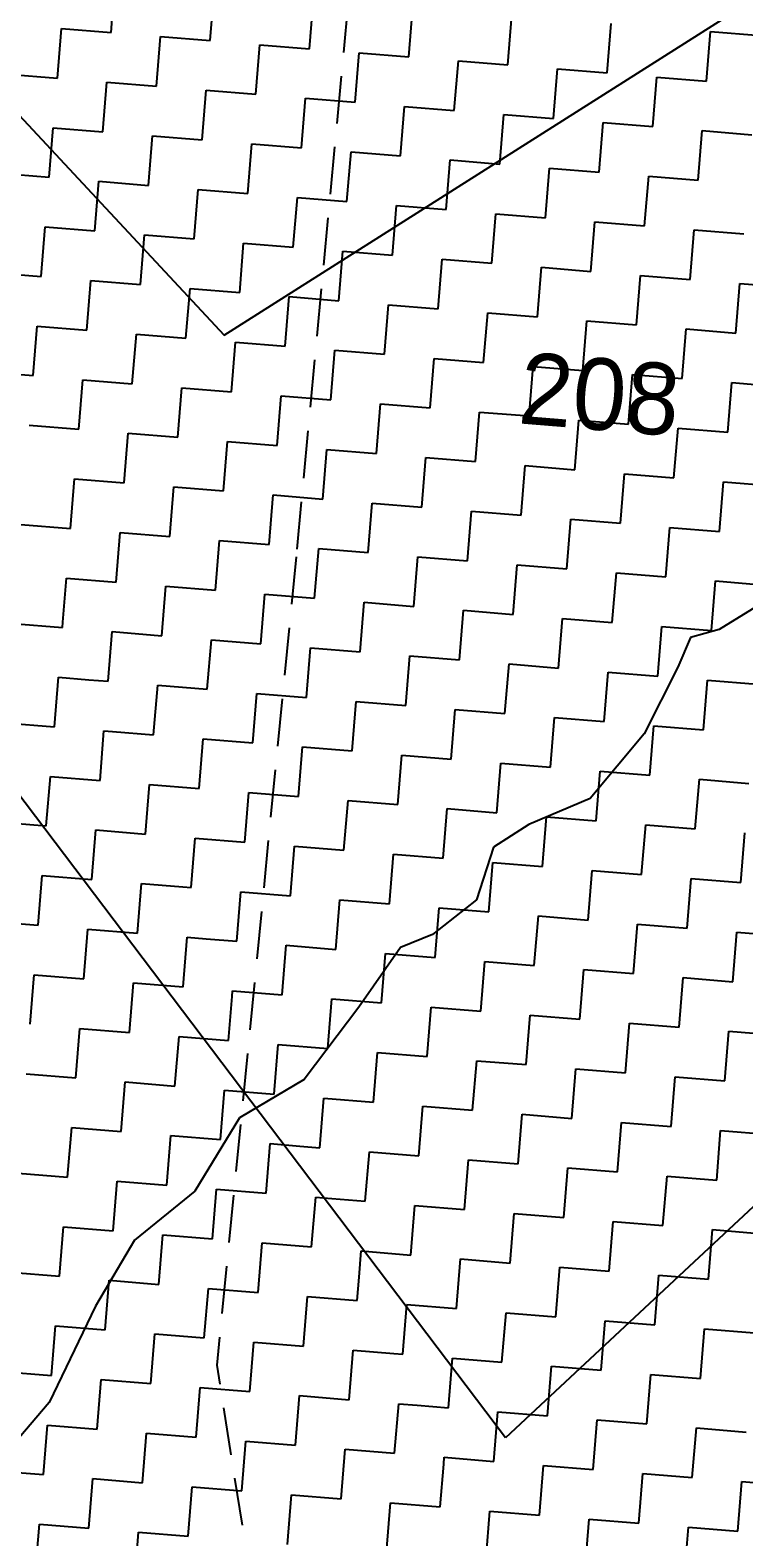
# Model space of a CAD drawing. Header units: metres. Extents: x 286589 to 288713, y 2001360 to 2004418.
# Drawn here: x 287950.8 to 288025.9, y 2002751 to 2002909.5 of the extents above; entities that cross this region are included whole.
import ezdxf
from ezdxf.enums import TextEntityAlignment as Align

# ---------------------------------------------------------------- set-up
doc = ezdxf.new("R2010")
doc.units = ezdxf.units.M
doc.header["$MEASUREMENT"] = 0
doc.linetypes.add('DASHED', pattern=[0.75, 0.5, -0.25])
for name, color, linetype in [('LINE_FOOTPATH', 1, 'DASHED'), ('LINE_WATER', 4, 'Continuous'), ('POLY_HATCH', 12, 'Continuous'), ('POLY_PARCEL', 6, 'Continuous'), ('TEXT_PARCEL', 7, 'Continuous')]:
    doc.layers.add(name, color=color, linetype=linetype)
doc.styles.add('TEXT_MAP', font='')
doc.styles.get('TEXT_MAP').set_extended_font_data('Kruti Dev 050')

msp = doc.modelspace()

# ---------------------------------------------------------------- linework, layer by layer
at = {"layer": 'LINE_FOOTPATH', "ltscale": 10}
msp.add_line((287989.83, 2002971.91), (287978.79, 2002854.1), dxfattribs=at)
at = {"layer": 'LINE_FOOTPATH', "ltscale": 10, "flags": 128}
msp.add_lwpolyline([(287978.79, 2002854.1), (287970.45, 2002769.04), (287980.82, 2002703.12), (287991, 2002651.47), (287978.23, 2002556.48), (287968.54, 2002494.69), (287965, 2002457.01), (287938.85, 2002402.82), (287912.11, 2002351.36), (287903.06, 2002315.76), (287869.98, 2002208.33), (287864.28, 2002098.75), (287848.72, 2002052.82), (287876.29, 2002022.04), (287902.22, 2001993.47), (287936.74, 2001944.37), (287946.76, 2001929.76), (287969.04, 2001878.24), (287987.01, 2001835.3), (288004.09, 2001792.92), (288002.54, 2001724.35)], dxfattribs=at)
at = {"layer": 'LINE_WATER'}
for p, q in [((288029.85, 2002850.51), (288023.3, 2002846.46)), ((288020.26, 2002845.62), (288018.93, 2002842.49)), ((288023.3, 2002846.46), (288020.26, 2002845.62)), ((288018.93, 2002842.49), (288015.38, 2002835.49)), ((288015.38, 2002835.49), (288009.7, 2002828.67)), ((288009.7, 2002828.67), (288003.26, 2002825.95)), ((288003.26, 2002825.95), (287999.55, 2002823.55)), ((287999.55, 2002823.55), (287997.75, 2002818.03)), ((287997.75, 2002818.03), (287993.13, 2002814.36)), ((287993.13, 2002814.36), (287989.78, 2002813.01)), ((287989.78, 2002813.01), (287985.39, 2002806.73)), ((287985.39, 2002806.73), (287979.64, 2002799.1)), ((287979.64, 2002799.1), (287972.82, 2002795.07)), ((287972.82, 2002795.07), (287968.14, 2002787.35)), ((287968.14, 2002787.35), (287961.78, 2002782.2)), ((287961.78, 2002782.2), (287957.7, 2002775.24)), ((287957.7, 2002775.24), (287952.82, 2002765.11)), ((287952.82, 2002765.11), (287946.55, 2002757.79))]:
    msp.add_line(p, q, dxfattribs=at)
at = {"layer": 'POLY_HATCH', "linetype": 'Continuous'}
for p, q in [((287959.32, 2002909.28), (287959.74, 2002914.5)), ((287969.76, 2002908.43), (287970.18, 2002913.65)), ((287980.19, 2002907.58), (287980.62, 2002912.8)), ((287990.63, 2002906.73), (287991.05, 2002911.95)), ((288001.06, 2002905.88), (288001.49, 2002911.1)), ((288011.5, 2002905.03), (288011.93, 2002910.25)), ((287953.68, 2002904.49), (287954.1, 2002909.71)), ((287954.1, 2002909.71), (287959.32, 2002909.28)), ((287964.11, 2002903.64), (287964.54, 2002908.86)), ((287964.54, 2002908.86), (287969.76, 2002908.43)), ((288021.94, 2002904.18), (288022.36, 2002909.39)), ((288022.36, 2002909.39), (288027.58, 2002908.97)), ((287974.55, 2002902.79), (287974.97, 2002908)), ((287974.97, 2002908), (287980.19, 2002907.58)), ((287984.98, 2002901.94), (287985.41, 2002907.15)), ((287985.41, 2002907.15), (287990.63, 2002906.73)), ((287995.42, 2002901.09), (287995.85, 2002906.3)), ((287995.85, 2002906.3), (288001.06, 2002905.88)), ((288005.86, 2002900.23), (288006.28, 2002905.45)), ((288006.28, 2002905.45), (288011.5, 2002905.03)), ((287948.46, 2002904.91), (287953.68, 2002904.49)), ((287958.47, 2002898.84), (287958.89, 2002904.06)), ((287958.89, 2002904.06), (287964.11, 2002903.64)), ((288016.29, 2002899.38), (288016.72, 2002904.6)), ((288016.72, 2002904.6), (288021.94, 2002904.18)), ((287968.9, 2002897.99), (287969.33, 2002903.21)), ((287969.33, 2002903.21), (287974.55, 2002902.79)), ((287979.34, 2002897.14), (287979.77, 2002902.36)), ((287979.77, 2002902.36), (287984.98, 2002901.94)), ((287989.78, 2002896.29), (287990.2, 2002901.51)), ((287990.2, 2002901.51), (287995.42, 2002901.09)), ((288000.21, 2002895.44), (288000.64, 2002900.66)), ((288000.64, 2002900.66), (288005.86, 2002900.23)), ((287952.83, 2002894.05), (287953.25, 2002899.27)), ((287953.25, 2002899.27), (287958.47, 2002898.84)), ((288010.65, 2002894.59), (288011.08, 2002899.81)), ((288011.08, 2002899.81), (288016.29, 2002899.38)), ((288021.09, 2002893.74), (288021.51, 2002898.96)), ((288021.51, 2002898.96), (288026.73, 2002898.53)), ((287963.26, 2002893.2), (287963.69, 2002898.42)), ((287963.69, 2002898.42), (287968.9, 2002897.99)), ((287973.7, 2002892.35), (287974.12, 2002897.57)), ((287974.12, 2002897.57), (287979.34, 2002897.14)), ((287984.13, 2002891.5), (287984.56, 2002896.72)), ((287984.56, 2002896.72), (287989.78, 2002896.29)), ((287994.57, 2002890.65), (287995, 2002895.87)), ((287995, 2002895.87), (288000.21, 2002895.44)), ((287947.61, 2002894.48), (287952.83, 2002894.05)), ((288005.01, 2002889.8), (288005.43, 2002895.02)), ((288005.43, 2002895.02), (288010.65, 2002894.59)), ((288015.44, 2002888.95), (288015.87, 2002894.17)), ((288015.87, 2002894.17), (288021.09, 2002893.74)), ((287957.62, 2002888.41), (287958.04, 2002893.63)), ((287958.04, 2002893.63), (287963.26, 2002893.2)), ((287968.05, 2002887.56), (287968.48, 2002892.78)), ((287968.48, 2002892.78), (287973.7, 2002892.35)), ((287978.49, 2002886.71), (287978.92, 2002891.92)), ((287978.92, 2002891.92), (287984.13, 2002891.5)), ((287988.93, 2002885.86), (287989.35, 2002891.07)), ((287989.35, 2002891.07), (287994.57, 2002890.65)), ((287999.36, 2002885.01), (287999.79, 2002890.22)), ((287999.79, 2002890.22), (288005.01, 2002889.8)), ((288009.8, 2002884.15), (288010.22, 2002889.37)), ((288010.22, 2002889.37), (288015.44, 2002888.95)), ((287951.97, 2002883.62), (287952.4, 2002888.83)), ((287952.4, 2002888.83), (287957.62, 2002888.41)), ((287962.41, 2002882.76), (287962.84, 2002887.98)), ((287962.84, 2002887.98), (287968.05, 2002887.56)), ((288020.24, 2002883.3), (288020.66, 2002888.52)), ((288020.66, 2002888.52), (288025.88, 2002888.1)), ((287972.85, 2002881.91), (287973.27, 2002887.13)), ((287973.27, 2002887.13), (287978.49, 2002886.71)), ((287983.28, 2002881.06), (287983.71, 2002886.28)), ((287983.71, 2002886.28), (287988.93, 2002885.86)), ((287993.72, 2002880.21), (287994.14, 2002885.43)), ((287994.14, 2002885.43), (287999.36, 2002885.01)), ((287946.76, 2002884.04), (287951.97, 2002883.62)), ((287956.77, 2002877.97), (287957.19, 2002883.19)), ((287957.19, 2002883.19), (287962.41, 2002882.76)), ((288004.16, 2002879.36), (288004.58, 2002884.58)), ((288004.58, 2002884.58), (288009.8, 2002884.15)), ((288014.59, 2002878.51), (288015.02, 2002883.73)), ((288015.02, 2002883.73), (288020.24, 2002883.3)), ((287967.2, 2002877.12), (287967.63, 2002882.34)), ((287967.63, 2002882.34), (287972.85, 2002881.91)), ((287977.64, 2002876.27), (287978.07, 2002881.49)), ((287978.07, 2002881.49), (287983.28, 2002881.06)), ((288025.03, 2002877.66), (288025.45, 2002882.88)), ((288025.45, 2002882.88), (288030.67, 2002882.45)), ((287988.08, 2002875.42), (287988.5, 2002880.64)), ((287988.5, 2002880.64), (287993.72, 2002880.21)), ((287951.12, 2002873.18), (287951.55, 2002878.4)), ((287951.55, 2002878.4), (287956.77, 2002877.97)), ((287998.51, 2002874.57), (287998.94, 2002879.79)), ((287998.94, 2002879.79), (288004.16, 2002879.36)), ((288008.95, 2002873.72), (288009.37, 2002878.94)), ((288009.37, 2002878.94), (288014.59, 2002878.51)), ((287961.56, 2002872.33), (287961.99, 2002877.55)), ((287961.99, 2002877.55), (287967.2, 2002877.12)), ((287972, 2002871.48), (287972.42, 2002876.7)), ((287972.42, 2002876.7), (287977.64, 2002876.27)), ((288019.38, 2002872.87), (288019.81, 2002878.09)), ((288019.81, 2002878.09), (288025.03, 2002877.66)), ((287982.43, 2002870.63), (287982.86, 2002875.85)), ((287982.86, 2002875.85), (287988.08, 2002875.42)), ((287945.91, 2002873.6), (287951.12, 2002873.18)), ((287992.87, 2002869.78), (287993.29, 2002874.99)), ((287993.29, 2002874.99), (287998.51, 2002874.57)), ((288003.3, 2002868.93), (288003.73, 2002874.14)), ((288003.73, 2002874.14), (288008.95, 2002873.72)), ((287955.92, 2002867.54), (287956.34, 2002872.75)), ((287956.34, 2002872.75), (287961.56, 2002872.33)), ((288013.74, 2002868.08), (288014.17, 2002873.29)), ((288014.17, 2002873.29), (288019.38, 2002872.87)), ((288024.18, 2002867.22), (288024.6, 2002872.44)), ((288024.6, 2002872.44), (288029.82, 2002872.02)), ((287966.35, 2002866.69), (287966.78, 2002871.9)), ((287966.78, 2002871.9), (287972, 2002871.48)), ((287976.79, 2002865.83), (287977.21, 2002871.05)), ((287977.21, 2002871.05), (287982.43, 2002870.63)), ((287987.23, 2002864.98), (287987.65, 2002870.2)), ((287987.65, 2002870.2), (287992.87, 2002869.78)), ((287997.66, 2002864.13), (287998.09, 2002869.35)), ((287998.09, 2002869.35), (288003.3, 2002868.93)), ((287950.7, 2002867.96), (287955.92, 2002867.54)), ((288008.1, 2002863.28), (288008.52, 2002868.5)), ((288008.52, 2002868.5), (288013.74, 2002868.08)), ((288018.53, 2002862.43), (288018.96, 2002867.65)), ((288018.96, 2002867.65), (288024.18, 2002867.22)), ((287960.71, 2002861.89), (287961.13, 2002867.11)), ((287961.13, 2002867.11), (287966.35, 2002866.69)), ((287971.15, 2002861.04), (287971.57, 2002866.26)), ((287971.57, 2002866.26), (287976.79, 2002865.83)), ((287981.58, 2002860.19), (287982.01, 2002865.41)), ((287982.01, 2002865.41), (287987.23, 2002864.98)), ((287992.02, 2002859.34), (287992.44, 2002864.56)), ((287992.44, 2002864.56), (287997.66, 2002864.13)), ((288002.45, 2002858.49), (288002.88, 2002863.71)), ((288002.88, 2002863.71), (288008.1, 2002863.28)), ((288012.89, 2002857.64), (288013.32, 2002862.86)), ((288013.32, 2002862.86), (288018.53, 2002862.43)), ((287955.07, 2002857.1), (287955.49, 2002862.32)), ((287955.49, 2002862.32), (287960.71, 2002861.89)), ((287965.5, 2002856.25), (287965.93, 2002861.47)), ((287965.93, 2002861.47), (287971.15, 2002861.04)), ((288023.33, 2002856.79), (288023.75, 2002862.01)), ((288023.75, 2002862.01), (288028.97, 2002861.58)), ((287975.94, 2002855.4), (287976.36, 2002860.62)), ((287976.36, 2002860.62), (287981.58, 2002860.19)), ((287986.37, 2002854.55), (287986.8, 2002859.77)), ((287986.8, 2002859.77), (287992.02, 2002859.34)), ((287996.81, 2002853.7), (287997.24, 2002858.92)), ((287997.24, 2002858.92), (288002.45, 2002858.49)), ((288007.25, 2002852.85), (288007.67, 2002858.06)), ((288007.67, 2002858.06), (288012.89, 2002857.64)), ((287949.85, 2002857.52), (287955.07, 2002857.1)), ((287959.86, 2002851.46), (287960.28, 2002856.67)), ((287960.28, 2002856.67), (287965.5, 2002856.25)), ((288017.68, 2002852), (288018.11, 2002857.21)), ((288018.11, 2002857.21), (288023.33, 2002856.79)), ((287970.3, 2002850.61), (287970.72, 2002855.82)), ((287970.72, 2002855.82), (287975.94, 2002855.4)), ((287980.73, 2002849.75), (287981.16, 2002854.97)), ((287981.16, 2002854.97), (287986.37, 2002854.55)), ((287991.17, 2002848.9), (287991.59, 2002854.12)), ((287991.59, 2002854.12), (287996.81, 2002853.7)), ((288001.6, 2002848.05), (288002.03, 2002853.27)), ((288002.03, 2002853.27), (288007.25, 2002852.85)), ((287954.26, 2002847.25), (287954.64, 2002851.88)), ((287954.64, 2002851.88), (287959.86, 2002851.46)), ((288012.04, 2002847.2), (288012.47, 2002852.42)), ((288012.47, 2002852.42), (288017.68, 2002852)), ((288022.48, 2002846.35), (288022.9, 2002851.57)), ((288022.9, 2002851.57), (288028.12, 2002851.14)), ((287964.65, 2002845.81), (287965.08, 2002851.03)), ((287965.08, 2002851.03), (287970.3, 2002850.61)), ((287975.09, 2002844.96), (287975.51, 2002850.18)), ((287975.51, 2002850.18), (287980.73, 2002849.75)), ((287985.52, 2002844.11), (287985.95, 2002849.33)), ((287985.95, 2002849.33), (287991.17, 2002848.9)), ((287995.96, 2002843.26), (287996.39, 2002848.48)), ((287996.39, 2002848.48), (288001.6, 2002848.05)), ((287949, 2002847.09), (287954.22, 2002846.66)), ((287954.22, 2002846.66), (287954.26, 2002847.25)), ((288006.4, 2002842.41), (288006.82, 2002847.63)), ((288006.82, 2002847.63), (288012.04, 2002847.2)), ((288016.83, 2002841.56), (288017.26, 2002846.78)), ((288017.26, 2002846.78), (288022.48, 2002846.35)), ((287959.01, 2002841.02), (287959.43, 2002846.24)), ((287959.43, 2002846.24), (287964.65, 2002845.81)), ((287969.44, 2002840.17), (287969.87, 2002845.39)), ((287969.87, 2002845.39), (287975.09, 2002844.96)), ((287979.88, 2002839.32), (287980.31, 2002844.54)), ((287980.31, 2002844.54), (287985.52, 2002844.11)), ((287990.32, 2002838.47), (287990.74, 2002843.69)), ((287990.74, 2002843.69), (287995.96, 2002843.26)), ((288000.75, 2002837.62), (288001.18, 2002842.84)), ((288001.18, 2002842.84), (288006.4, 2002842.41)), ((288011.19, 2002836.77), (288011.61, 2002841.98)), ((288011.61, 2002841.98), (288016.83, 2002841.56)), ((287953.36, 2002836.23), (287953.79, 2002841.45)), ((287953.79, 2002841.45), (287957, 2002841.18)), ((287957, 2002841.18), (287959.01, 2002841.02)), ((287963.8, 2002835.38), (287964.23, 2002840.59)), ((287964.23, 2002840.59), (287969.44, 2002840.17)), ((288021.63, 2002835.92), (288022.05, 2002841.13)), ((288022.05, 2002841.13), (288027.27, 2002840.71)), ((287974.24, 2002834.53), (287974.66, 2002839.74)), ((287974.66, 2002839.74), (287979.88, 2002839.32)), ((287984.67, 2002833.68), (287985.1, 2002838.89)), ((287985.1, 2002838.89), (287990.32, 2002838.47)), ((287995.11, 2002832.82), (287995.53, 2002838.04)), ((287995.53, 2002838.04), (288000.75, 2002837.62)), ((288005.55, 2002831.97), (288005.97, 2002837.19)), ((288005.97, 2002837.19), (288011.19, 2002836.77)), ((287948.15, 2002836.65), (287953.36, 2002836.23)), ((287958.16, 2002830.58), (287958.58, 2002835.8)), ((287958.58, 2002835.8), (287959.47, 2002835.73)), ((287959.47, 2002835.73), (287963.8, 2002835.38)), ((288015.98, 2002831.12), (288016.41, 2002836.34)), ((288016.41, 2002836.34), (288021.63, 2002835.92)), ((287968.59, 2002829.73), (287969.02, 2002834.95)), ((287969.02, 2002834.95), (287974.24, 2002834.53)), ((287979.03, 2002828.88), (287979.46, 2002834.1)), ((287979.46, 2002834.1), (287984.67, 2002833.68)), ((287989.47, 2002828.03), (287989.89, 2002833.25)), ((287989.89, 2002833.25), (287995.11, 2002832.82)), ((287999.9, 2002827.18), (288000.33, 2002832.4)), ((288000.33, 2002832.4), (288005.55, 2002831.97)), ((287952.51, 2002825.79), (287952.94, 2002831.01)), ((287952.94, 2002831.01), (287958.16, 2002830.58)), ((288010.34, 2002826.33), (288010.76, 2002831.55)), ((288010.76, 2002831.55), (288015.98, 2002831.12)), ((288020.77, 2002825.48), (288021.2, 2002830.7)), ((288021.2, 2002830.7), (288026.42, 2002830.27)), ((287963.16, 2002827.55), (287963.38, 2002830.16)), ((287963.38, 2002830.16), (287968.59, 2002829.73)), ((287973.39, 2002824.09), (287973.81, 2002829.31)), ((287973.81, 2002829.31), (287979.03, 2002828.88)), ((287962.95, 2002824.94), (287963.16, 2002827.55)), ((287983.82, 2002823.24), (287984.25, 2002828.46)), ((287984.25, 2002828.46), (287989.47, 2002828.03)), ((287994.26, 2002822.39), (287994.68, 2002827.61)), ((287994.68, 2002827.61), (287999.9, 2002827.18)), ((287947.3, 2002826.22), (287952.51, 2002825.79)), ((288004.7, 2002821.54), (288005.12, 2002826.76)), ((288005.12, 2002826.76), (288010.34, 2002826.33)), ((287957.31, 2002820.15), (287957.73, 2002825.37)), ((287957.73, 2002825.37), (287962.95, 2002824.94)), ((287967.74, 2002819.3), (287968.17, 2002824.52)), ((287968.17, 2002824.52), (287973.39, 2002824.09)), ((288015.13, 2002820.69), (288015.56, 2002825.91)), ((288015.56, 2002825.91), (288020.77, 2002825.48)), ((288025.57, 2002819.84), (288025.99, 2002825.05)), ((287978.18, 2002818.45), (287978.6, 2002823.66)), ((287978.6, 2002823.66), (287983.82, 2002823.24)), ((287988.62, 2002817.6), (287989.04, 2002822.81)), ((287989.04, 2002822.81), (287994.26, 2002822.39)), ((287999.05, 2002816.74), (287999.48, 2002821.96)), ((287999.48, 2002821.96), (288004.7, 2002821.54)), ((287951.66, 2002815.35), (287952.09, 2002820.57)), ((287952.09, 2002820.57), (287957.31, 2002820.15)), ((287962.1, 2002814.5), (287962.52, 2002819.72)), ((287962.52, 2002819.72), (287966.86, 2002819.37)), ((288009.49, 2002815.89), (288009.91, 2002821.11)), ((288009.91, 2002821.11), (288015.13, 2002820.69)), ((288019.92, 2002815.04), (288020.35, 2002820.26)), ((288020.35, 2002820.26), (288025.57, 2002819.84)), ((287966.86, 2002819.37), (287967.74, 2002819.3)), ((287972.54, 2002813.65), (287972.96, 2002818.87)), ((287972.96, 2002818.87), (287978.18, 2002818.45)), ((287982.97, 2002812.8), (287983.4, 2002818.02)), ((287983.4, 2002818.02), (287988.62, 2002817.6)), ((287993.41, 2002811.95), (287993.83, 2002817.17)), ((287993.83, 2002817.17), (287999.05, 2002816.74)), ((287946.45, 2002815.78), (287951.66, 2002815.35)), ((287956.46, 2002809.71), (287956.88, 2002814.93)), ((287956.88, 2002814.93), (287962.1, 2002814.5)), ((288003.84, 2002811.1), (288004.27, 2002816.32)), ((288004.27, 2002816.32), (288009.49, 2002815.89)), ((288014.28, 2002810.25), (288014.71, 2002815.47)), ((288014.71, 2002815.47), (288019.92, 2002815.04)), ((287966.89, 2002808.86), (287967.32, 2002814.08)), ((287967.32, 2002814.08), (287969.33, 2002813.92)), ((287969.33, 2002813.92), (287972.54, 2002813.65)), ((288024.72, 2002809.4), (288025.14, 2002814.62)), ((288025.14, 2002814.62), (288030.36, 2002814.19)), ((287977.33, 2002808.01), (287977.75, 2002813.23)), ((287977.75, 2002813.23), (287982.97, 2002812.8)), ((287987.76, 2002807.16), (287988.19, 2002812.38)), ((287988.19, 2002812.38), (287993.41, 2002811.95)), ((287950.81, 2002804.92), (287951.24, 2002810.14)), ((287951.24, 2002810.14), (287956.46, 2002809.71)), ((287998.2, 2002806.31), (287998.63, 2002811.53)), ((287998.63, 2002811.53), (288003.84, 2002811.1)), ((288008.64, 2002805.46), (288009.06, 2002810.68)), ((288009.06, 2002810.68), (288014.28, 2002810.25)), ((287961.25, 2002804.07), (287961.67, 2002809.29)), ((287961.67, 2002809.29), (287966.89, 2002808.86)), ((288019.07, 2002804.61), (288019.5, 2002809.83)), ((288019.5, 2002809.83), (288024.72, 2002809.4)), ((287971.69, 2002803.22), (287972.06, 2002807.86)), ((287972.06, 2002807.86), (287972.11, 2002808.44)), ((287972.11, 2002808.44), (287977.33, 2002808.01)), ((287982.12, 2002802.37), (287982.55, 2002807.58)), ((287982.55, 2002807.58), (287987.76, 2002807.16)), ((287992.56, 2002801.52), (287992.98, 2002806.73)), ((287992.98, 2002806.73), (287998.2, 2002806.31)), ((288002.99, 2002800.67), (288003.42, 2002805.88)), ((288003.42, 2002805.88), (288008.64, 2002805.46)), ((287955.61, 2002799.28), (287956.03, 2002804.49)), ((287956.03, 2002804.49), (287961.25, 2002804.07)), ((288013.43, 2002799.81), (288013.86, 2002805.03)), ((288013.86, 2002805.03), (288019.07, 2002804.61)), ((288023.87, 2002798.96), (288024.29, 2002804.18)), ((288024.29, 2002804.18), (288029.51, 2002803.76)), ((287966.04, 2002798.42), (287966.47, 2002803.64)), ((287966.47, 2002803.64), (287971.69, 2002803.22)), ((287976.51, 2002798.01), (287976.9, 2002802.79)), ((287976.9, 2002802.79), (287982.12, 2002802.37)), ((287986.91, 2002796.72), (287987.34, 2002801.94)), ((287987.34, 2002801.94), (287992.56, 2002801.52)), ((287997.35, 2002795.87), (287997.78, 2002801.09)), ((287997.78, 2002801.09), (288002.99, 2002800.67)), ((287950.39, 2002799.7), (287955.61, 2002799.28)), ((288007.79, 2002795.02), (288008.21, 2002800.24)), ((288008.21, 2002800.24), (288013.43, 2002799.81)), ((288018.22, 2002794.17), (288018.65, 2002799.39)), ((288018.65, 2002799.39), (288023.87, 2002798.96)), ((287960.4, 2002793.63), (287960.82, 2002798.85)), ((287960.82, 2002798.85), (287966.04, 2002798.42)), ((287970.83, 2002792.78), (287971.26, 2002798)), ((287971.26, 2002798), (287976.48, 2002797.57)), ((287976.48, 2002797.57), (287976.51, 2002798.01)), ((287981.27, 2002791.93), (287981.7, 2002797.15)), ((287981.7, 2002797.15), (287986.91, 2002796.72)), ((287991.71, 2002791.08), (287992.13, 2002796.3)), ((287992.13, 2002796.3), (287997.35, 2002795.87)), ((288002.14, 2002790.23), (288002.57, 2002795.45)), ((288002.57, 2002795.45), (288007.79, 2002795.02)), ((288012.58, 2002789.38), (288013, 2002794.6)), ((288013, 2002794.6), (288018.22, 2002794.17)), ((287954.75, 2002788.84), (287955.18, 2002794.06)), ((287955.18, 2002794.06), (287960.4, 2002793.63)), ((287965.19, 2002787.99), (287965.62, 2002793.21)), ((287965.62, 2002793.21), (287970.83, 2002792.78)), ((288023.02, 2002788.53), (288023.44, 2002793.75)), ((288023.44, 2002793.75), (288028.66, 2002793.32)), ((287975.63, 2002787.14), (287976.05, 2002792.36)), ((287976.05, 2002792.36), (287979.19, 2002792.1)), ((287979.19, 2002792.1), (287981.27, 2002791.93)), ((287986.06, 2002786.29), (287986.49, 2002791.51)), ((287986.49, 2002791.51), (287991.71, 2002791.08)), ((287996.5, 2002785.44), (287996.92, 2002790.65)), ((287996.92, 2002790.65), (288002.14, 2002790.23)), ((288006.94, 2002784.59), (288007.36, 2002789.8)), ((288007.36, 2002789.8), (288012.58, 2002789.38)), ((287949.54, 2002789.26), (287954.75, 2002788.84)), ((287959.55, 2002783.2), (287959.97, 2002788.41)), ((287959.97, 2002788.41), (287965.19, 2002787.99)), ((288017.37, 2002783.74), (288017.8, 2002788.95)), ((288017.8, 2002788.95), (288023.02, 2002788.53)), ((287969.98, 2002782.34), (287970.41, 2002787.56)), ((287970.41, 2002787.56), (287975.63, 2002787.14)), ((287980.42, 2002781.49), (287980.85, 2002786.71)), ((287980.85, 2002786.71), (287981.65, 2002786.65)), ((287981.65, 2002786.65), (287986.06, 2002786.29)), ((287990.86, 2002780.64), (287991.28, 2002785.86)), ((287991.28, 2002785.86), (287996.5, 2002785.44)), ((288001.29, 2002779.79), (288001.72, 2002785.01)), ((288001.72, 2002785.01), (288006.94, 2002784.59)), ((287953.9, 2002778.4), (287954.33, 2002783.62)), ((287954.33, 2002783.62), (287959.55, 2002783.2)), ((288011.73, 2002778.94), (288012.15, 2002784.16)), ((288012.15, 2002784.16), (288017.37, 2002783.74)), ((288022.16, 2002778.09), (288022.59, 2002783.31)), ((288022.59, 2002783.31), (288027.81, 2002782.88)), ((287964.34, 2002777.55), (287964.77, 2002782.77)), ((287964.77, 2002782.77), (287969.98, 2002782.34)), ((287974.78, 2002776.7), (287975.2, 2002781.92)), ((287975.2, 2002781.92), (287980.42, 2002781.49)), ((287985.41, 2002778.32), (287985.64, 2002781.07)), ((287985.64, 2002781.07), (287990.86, 2002780.64)), ((287995.65, 2002775), (287996.07, 2002780.22)), ((287996.07, 2002780.22), (288001.29, 2002779.79)), ((287948.69, 2002778.83), (287953.9, 2002778.4)), ((288006.09, 2002774.15), (288006.51, 2002779.37)), ((288006.51, 2002779.37), (288011.73, 2002778.94)), ((288016.52, 2002773.3), (288016.95, 2002778.52)), ((288016.95, 2002778.52), (288022.16, 2002778.09)), ((287958.7, 2002772.76), (287959.12, 2002777.98)), ((287959.12, 2002777.98), (287964.34, 2002777.55)), ((287969.13, 2002771.91), (287969.56, 2002777.13)), ((287969.56, 2002777.13), (287974.78, 2002776.7)), ((287985.21, 2002775.85), (287985.41, 2002778.32)), ((287979.57, 2002771.06), (287979.99, 2002776.28)), ((287979.99, 2002776.28), (287985.21, 2002775.85)), ((287990.01, 2002770.21), (287990.43, 2002775.43)), ((287990.43, 2002775.43), (287995.65, 2002775)), ((288000.44, 2002769.36), (288000.87, 2002774.57)), ((288000.87, 2002774.57), (288006.09, 2002774.15)), ((288010.88, 2002768.51), (288011.3, 2002773.72)), ((288011.3, 2002773.72), (288016.52, 2002773.3)), ((287953.05, 2002767.97), (287953.48, 2002773.18)), ((287953.48, 2002773.18), (287958.7, 2002772.76)), ((287963.49, 2002767.12), (287963.92, 2002772.33)), ((287963.92, 2002772.33), (287969.13, 2002771.91)), ((288021.31, 2002767.66), (288021.74, 2002772.87)), ((288021.74, 2002772.87), (288026.96, 2002772.45)), ((287973.93, 2002766.27), (287974.35, 2002771.48)), ((287974.35, 2002771.48), (287979.57, 2002771.06)), ((287984.36, 2002765.41), (287984.79, 2002770.63)), ((287984.79, 2002770.63), (287989.05, 2002770.29)), ((287989.05, 2002770.29), (287990.01, 2002770.21)), ((287994.8, 2002764.56), (287995.22, 2002769.78)), ((287995.22, 2002769.78), (288000.44, 2002769.36)), ((288005.23, 2002763.71), (288005.66, 2002768.93)), ((288005.66, 2002768.93), (288010.88, 2002768.51)), ((287947.84, 2002768.39), (287953.05, 2002767.97)), ((287957.85, 2002762.32), (287958.27, 2002767.54)), ((287958.27, 2002767.54), (287963.49, 2002767.12)), ((288015.67, 2002762.86), (288016.1, 2002768.08)), ((288016.1, 2002768.08), (288021.31, 2002767.66)), ((287968.28, 2002761.47), (287968.71, 2002766.69)), ((287968.71, 2002766.69), (287973.93, 2002766.27)), ((287978.72, 2002760.62), (287979.14, 2002765.84)), ((287979.14, 2002765.84), (287984.36, 2002765.41)), ((287989.15, 2002759.77), (287989.58, 2002764.99)), ((287989.58, 2002764.99), (287991.51, 2002764.83)), ((287991.51, 2002764.83), (287994.8, 2002764.56)), ((287999.59, 2002758.92), (288000.02, 2002764.14)), ((288000.02, 2002764.14), (288005.23, 2002763.71)), ((287952.2, 2002757.53), (287952.63, 2002762.75)), ((287952.63, 2002762.75), (287957.85, 2002762.32)), ((288010.03, 2002758.07), (288010.45, 2002763.29)), ((288010.45, 2002763.29), (288015.67, 2002762.86)), ((287962.64, 2002756.68), (287963.06, 2002761.9)), ((287963.06, 2002761.9), (287968.28, 2002761.47)), ((287973.08, 2002755.83), (287973.5, 2002761.05)), ((287973.5, 2002761.05), (287978.72, 2002760.62)), ((288020.46, 2002757.22), (288020.89, 2002762.44)), ((288020.89, 2002762.44), (288026.11, 2002762.01)), ((287983.51, 2002754.98), (287983.94, 2002760.2)), ((287983.94, 2002760.2), (287989.15, 2002759.77)), ((287994.31, 2002758.63), (287994.37, 2002759.35)), ((287994.37, 2002759.35), (287999.59, 2002758.92)), ((287946.98, 2002757.96), (287952.2, 2002757.53)), ((287993.95, 2002754.13), (287994.31, 2002758.63)), ((288004.38, 2002753.28), (288004.81, 2002758.5)), ((288004.81, 2002758.5), (288010.03, 2002758.07)), ((287957, 2002751.89), (287957.42, 2002757.11)), ((287957.42, 2002757.11), (287962.64, 2002756.68)), ((287967.43, 2002751.04), (287967.86, 2002756.25)), ((287967.86, 2002756.25), (287973.08, 2002755.83)), ((288014.82, 2002752.43), (288015.25, 2002757.64)), ((288015.25, 2002757.64), (288020.46, 2002757.22)), ((288025.26, 2002751.58), (288025.68, 2002756.79)), ((288025.68, 2002756.79), (288030.9, 2002756.37)), ((287977.87, 2002750.19), (287978.29, 2002755.4)), ((287978.29, 2002755.4), (287983.51, 2002754.98)), ((287988.3, 2002749.34), (287988.73, 2002754.55)), ((287988.73, 2002754.55), (287993.95, 2002754.13)), ((287998.76, 2002748.78), (287999.17, 2002753.7)), ((287999.17, 2002753.7), (288004.38, 2002753.28)), ((287951.35, 2002747.09), (287951.78, 2002752.31)), ((287951.78, 2002752.31), (287957, 2002751.89)), ((287961.79, 2002746.24), (287962.21, 2002751.46)), ((287962.21, 2002751.46), (287967.43, 2002751.04)), ((288009.18, 2002747.63), (288009.6, 2002752.85)), ((288009.6, 2002752.85), (288014.82, 2002752.43)), ((288019.61, 2002746.78), (288020.04, 2002752)), ((288020.04, 2002752), (288025.26, 2002751.58))]:
    msp.add_line(p, q, dxfattribs=at)
at = {"layer": 'POLY_PARCEL'}
for p, q in [((287971.22, 2002877.42), (288025.05, 2002911.56)), ((287944.21, 2002906.41), (287971.22, 2002877.42)), ((288000.8, 2002761.41), (287910.5, 2002880.79)), ((288120.8, 2002873.34), (288000.8, 2002761.41))]:
    msp.add_line(p, q, dxfattribs=at)

# ---------------------------------------------------------------- texts
at = {"layer": 'TEXT_PARCEL', "style": 'TEXT_MAP'}
msp.add_text('208', height=7.539, rotation=355.34, dxfattribs=at).set_placement((288010.41, 2002867.48), align=Align.CENTER)

doc.saveas('drawing.dxf')
